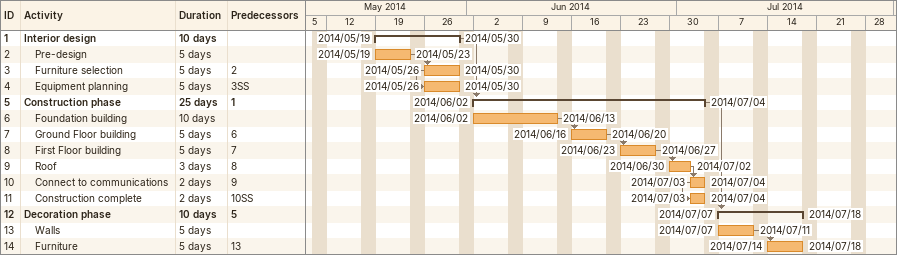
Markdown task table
| ID | Level | Task | Duration | Start | Finish | Predecessors |
|---|---|---|---|---|---|---|
| 1 | 1 | **Interior design** | 10d | 2014-05-19 | 2014-05-30 |  |
| 2 | 2 | Pre-design | 5d | 2014-05-19 | 2014-05-23 |  |
| 3 | 2 | Furniture selection | 5d | 2014-05-26 | 2014-05-30 | 2 |
| 4 | 2 | Equipment planning | 5d | 2014-05-26 | 2014-05-30 | 3SS |
| 5 | 1 | **Construction phase** | 25d | 2014-06-02 | 2014-07-04 | 1 |
| 6 | 2 | Foundation building | 10d | 2014-06-02 | 2014-06-13 |  |
| 7 | 2 | Ground Floor building | 5d | 2014-06-16 | 2014-06-20 | 6 |
| 8 | 2 | First Floor building | 5d | 2014-06-23 | 2014-06-27 | 7 |
| 9 | 2 | Roof | 3d | 2014-06-30 | 2014-07-02 | 8 |
| 10 | 2 | Connect to communications | 2d | 2014-07-03 | 2014-07-04 | 9 |
| 11 | 2 | Construction complete | 2d | 2014-07-03 | 2014-07-04 | 10SS |
| 12 | 1 | **Decoration phase** | 10d | 2014-07-07 | 2014-07-18 | 5 |
| 13 | 2 | Walls | 5d | 2014-07-07 | 2014-07-11 |  |
| 14 | 2 | Furniture | 5d | 2014-07-14 | 2014-07-18 | 13 |
